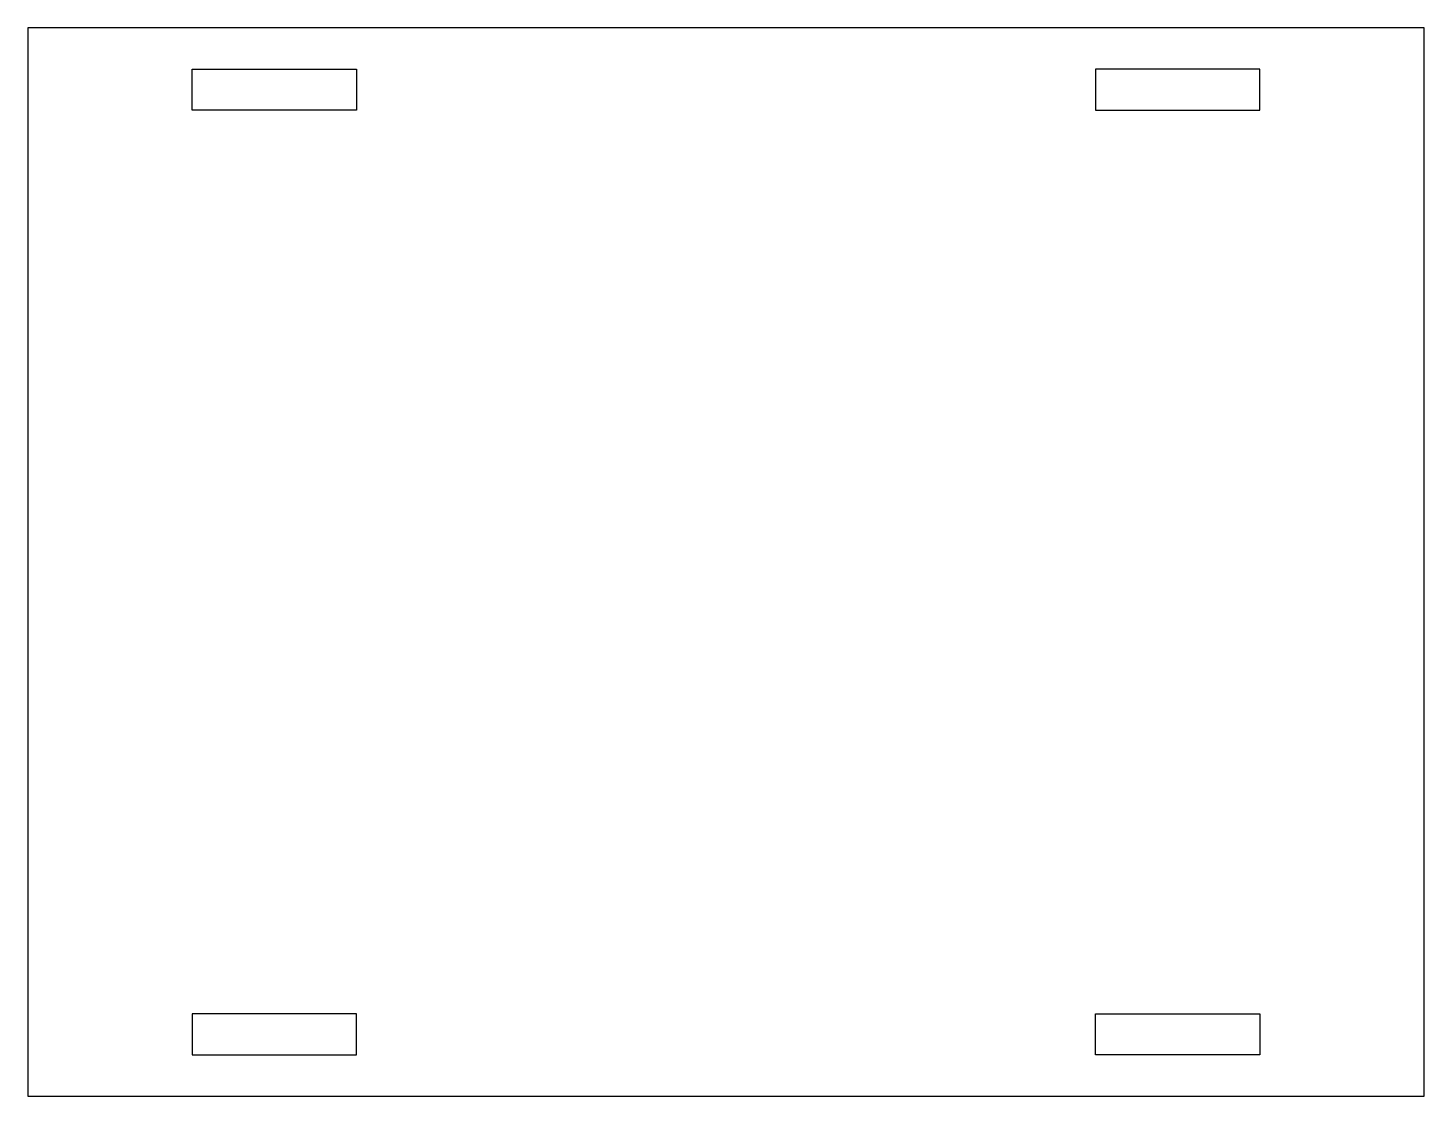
# Model space of a CAD drawing. Header units: millimetres. Extents: x 4.5 to 21.5, y 10.9 to 23.9.
import ezdxf

# ---------------------------------------------------------------- set-up
doc = ezdxf.new("R2010")
doc.units = ezdxf.units.MM

msp = doc.modelspace()

# ---------------------------------------------------------------- linework, layer by layer
for points in [[(4.529, 10.937), (21.529, 10.937), (21.529, 23.937), (4.529, 23.937)], [(6.529, 23.437), (8.529, 23.437), (8.529, 22.937), (6.529, 22.937)], [(19.529, 23.437), (17.529, 23.437), (17.529, 22.937), (19.529, 22.937)], [(6.529, 11.437), (8.529, 11.437), (8.529, 11.937), (6.529, 11.937)], [(19.529, 11.437), (17.529, 11.437), (17.529, 11.937), (19.529, 11.937)]]:
    msp.add_lwpolyline(points, close=True)

doc.saveas('drawing.dxf')
